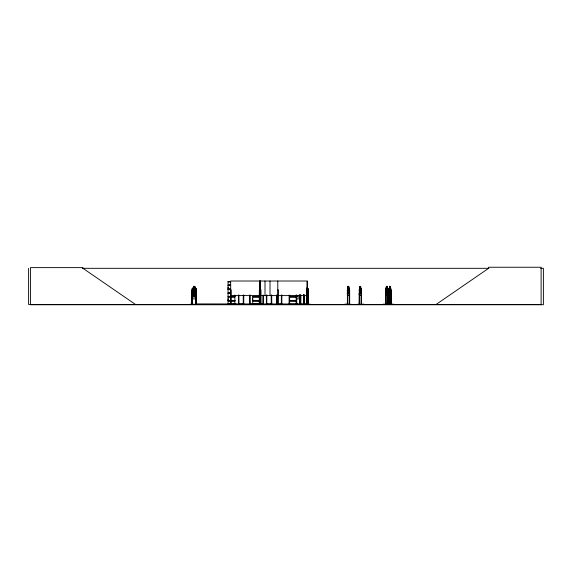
<?xml version="1.0" encoding="UTF-8"?>
<svg xmlns="http://www.w3.org/2000/svg" width="572" height="572" viewBox="0 0 572 572"><rect width="100%" height="100%" fill="white"/><g stroke="black" fill="none" stroke-linecap="round" stroke-linejoin="round"><path stroke-width="0.86" d="M234.885 300.4L228.064 300.4L228.071 298.727M230.595 288.932L228.064 288.932L228.071 287.258M259.073 300.4L252.71 300.4L252.717 298.727M252.695 304.44L262.92 304.375L262.905 295.138M310.124 304.168L294.666 304.375M289.704 304.311L289.704 303.918M349.192 295.374L349.185 288.145M349.492 293.593L349.249 295.374L347.49 295.374L347.554 288.145M361.061 295.374L361.382 293.593M387.73 293.586L387.494 295.316L385.828 295.316M387.809 293.593L387.509 295.374L385.807 295.374L385.585 293.593M388.803 293.593L389.082 295.374L390.783 295.374L390.948 293.586M390.783 295.374L391.026 293.593M344.844 304.411L352.08 304.447M344.859 304.175L352.109 304.411L344.859 304.375M383.176 304.175L393.629 304.175M192.571 288.202L192.156 288.81L192.149 297.082L192.614 298.87L195.817 298.87L196.246 288.774L195.724 288.145L194.83 288.145M195.817 298.87L196.289 297.082M307.629 295.316L308.208 293.593L307.7 295.374M300.143 298.87L300.7 297.082L300.178 298.87L296.568 298.87M190.169 304.175L197.933 304.404M300.772 304.411L300.779 295.016M297.576 304.411L289.711 304.304M347.562 288.202L347.311 304.447M359.438 288.145L359.152 304.447M385.514 304.418L385.585 288.781L386.365 288.145M385.871 288.145L385.585 288.781M388.838 304.447L388.803 288.781L389.582 288.145M388.881 288.81L389.096 288.202M228.714 304.404L236.2 304.175L228.071 304.211M231.109 304.411L231.117 303.918M297.082 296.296L297.554 296.46L298.112 295.295M238.309 304.404L238.36 303.918M260.367 304.404L260.339 303.918M266.237 304.404L266.287 303.918M299.885 295.638L299.127 297.075L297.705 297.075L296.94 295.638M192.235 292.299L192.642 291.699L195.788 291.699M193.565 291.699L192.878 292.292L192.878 295.638L193.565 297.075L194.838 297.075L195.517 295.638L195.517 292.292L194.838 291.699M436.107 304.447L488.617 268.311L488.617 267.246L541.119 267.246L541.119 304.447L28.6 304.447L28.6 268.311M234.098 304.411L234.191 303.918M276.39 304.411L276.519 295.016M236.207 304.404L228.042 304.44M82.282 268.311L488.888 268.311M540.719 268.311L543.4 268.311L543.4 304.754L30.445 304.754L30.445 267.625L82.954 267.625L82.954 268.311L135.457 304.447M228.056 281.546L230.595 281.538M230.587 281.681L228.056 281.667L228.071 284.913L230.595 284.913M228.071 281.882L230.595 281.882M228.013 285.142L230.58 285.142M228.013 285.349L230.58 285.349M230.595 285.585L228.064 285.585L228.064 288.932M193.45 286.35L194.873 286.35L194.823 288.202L195.51 288.803L195.51 292.149L194.823 293.586L193.536 293.586L192.85 292.149L192.85 288.803L193.536 288.202L193.493 286.35L193.45 288.145L192.514 288.145L192.113 288.781M348.72 286.35L349.056 292.149L348.691 293.586L348.019 293.586L347.99 286.35L348.77 286.35L348.77 288.145L349.242 288.145M387.087 286.35L386.307 286.35L385.971 288.803L386.336 293.586L387.008 293.586L387.373 292.149L387.008 286.408M389.525 286.35L390.304 286.35L390.283 288.202M193.5 286.408L194.823 286.408M348.019 286.408L348.748 286.408M359.902 286.408L360.632 286.408M386.336 286.408L387.065 286.408M389.553 286.408L390.283 286.408M348.141 286.708L348.57 286.708L348.141 287.308M306.692 288.145L307.686 288.145M347.497 288.145L348.048 288.145M359.38 288.145L359.931 288.145M360.603 288.145L361.382 288.774L361.318 304.447M387.037 288.145L387.787 288.803L387.737 304.447L387.716 303.918M390.254 288.145L391.005 288.803L390.955 304.447L390.933 303.918M192.535 288.202L195.746 288.202M306.642 288.202L307.664 288.202L308.158 288.803L308.158 304.447M347.511 288.202L349.227 288.202M359.395 288.202L361.111 288.202M385.828 288.202L387.544 288.202M389.046 288.202L390.762 288.202M196.246 288.774L196.139 304.447M308.172 288.774L307.65 288.145M349.442 288.774L349.421 304.447L349.492 303.918M361.325 288.774L361.068 288.145M228.013 289.167L230.58 289.167M228.013 289.375L230.58 289.375M230.595 289.611L228.064 289.611L228.064 292.835L230.595 292.75M193.515 289.84L194.923 289.84L194.923 291.634L195.803 291.634M193.565 289.904L194.873 289.904M196.16 289.875L195.66 289.875L195.66 291.584M230.673 289.875L231.174 289.875L231.224 304.447M259.831 289.875L259.338 289.875L259.28 304.447M259.945 289.875L260.281 304.447M260.489 289.875L260.982 289.875L261.039 304.447M277.799 289.875L278.292 289.875L278.235 304.447M306.957 289.875L306.456 289.875L306.456 304.447M347.311 289.875L347.533 304.447M359.18 289.875L359.552 289.875M385.628 289.875L385.85 304.447M388.846 289.875L389.217 289.875M359.137 290.476L361.325 290.476M193.558 291.634L192.585 291.634L192.149 292.278L192.192 297.082M196.246 292.271L195.767 291.634M230.587 292.843L227.999 292.928L230.595 293.007M230.587 293.15L228.056 293.136L228.071 296.375L234.885 296.375M228.071 293.343L230.595 293.343M196.21 293.593L195.738 295.374L192.499 295.374L192.078 293.593L192.542 295.374M347.268 293.593L347.547 295.374M192.535 295.316L195.746 295.316M347.511 295.316L349.227 295.316M359.395 295.316L361.111 295.316M389.046 295.316L390.762 295.316M361.132 295.374L359.366 295.374L359.18 293.586L359.43 295.374M230.68 295.595L259.831 295.595M260.489 295.595L306.957 295.595M252.71 296.375L259.073 296.375M289.718 296.375L296.539 296.375M228.013 296.611L234.928 296.611M252.667 296.611L259.116 296.611M289.675 296.611L296.589 296.611M228.013 296.818L234.928 296.818M252.667 296.818L259.116 296.818M289.675 296.818L296.589 296.818M234.885 297.047L228.064 297.047L228.064 300.4M259.073 297.047L252.71 297.047L252.71 300.4M289.718 297.047L296.539 297.047M289.718 300.4L296.539 300.4M228.013 300.629L234.928 300.629M252.667 300.629L259.116 300.629M289.675 300.629L296.589 300.629M228.013 300.836L234.928 300.836M252.667 300.836L259.116 300.836M289.675 300.836L296.589 300.836M234.885 301.072L228.064 301.072L228.064 304.304M259.073 301.072L252.71 301.072L252.71 304.304M289.718 301.072L296.539 301.072M191.877 303.918L192.471 303.918M307.7 303.918L308.315 303.918M347.268 303.918L347.726 303.918M349.227 303.918L349.692 303.918M359.13 303.918L359.595 303.918M361.59 303.918L361.147 304.447L361.168 289.875L361.54 289.875L361.568 304.447M385.585 303.918L386.043 303.918M387.544 303.918L387.988 304.447L387.959 289.875L387.587 289.875L387.566 304.447M388.803 303.918L389.26 303.918M390.762 303.918L391.205 304.447L391.176 289.875L390.805 289.875L390.783 304.447M238.967 304.068L243.222 304.068M250.207 304.068L262.92 304.175L252.717 304.211M266.895 304.068L271.235 304.147M277.07 304.068L281.324 304.068M289.754 304.175L297.604 304.175M363.985 304.175L356.728 304.404L363.992 304.404M263.477 304.375L263.456 303.918M306.899 303.918L307.1 304.411L307.057 303.997L195.61 303.918L195.617 304.447M271.772 304.147L271.7 295.016M259.924 304.404L259.945 281.016M255.005 303.918L255.141 304.411M299.542 304.411L299.564 295.016M299.37 304.411L299.406 303.918M260.846 304.411L260.925 303.918M195.746 291.699L196.203 292.292M298.648 295.295L299.213 296.46L299.664 296.296M307.028 304.375L306.957 281.016L230.68 281.016L230.68 304.447L230.616 303.918M296.146 297.075L296.639 298.813M296.096 297.082L296.596 298.87M389.189 292.149L389.553 293.586L390.226 293.586L390.59 292.149L390.226 286.408M192.235 297.075L192.642 298.813M388.881 293.586L389.096 295.316M385.664 293.586L385.864 295.374M262.92 304.375L262.963 303.918M389.582 286.35L389.239 304.447M387.037 286.35L387.065 288.202M386 295.016L386.021 304.447M385.8 289.875L385.75 304.447M363.971 304.447L356.749 304.447M361.418 303.918L361.39 304.447M359.552 295.016L359.573 304.447M349.671 304.447L349.642 289.875L349.27 289.875L349.249 304.447M348.048 286.35L348.069 288.202M347.683 303.918L347.704 304.447L347.683 295.016M347.433 303.918L347.433 304.447M308.315 304.447L308.265 289.875L307.75 289.875L307.707 304.447M308.079 303.918L308.093 304.447M307.936 303.918L307.922 304.447M307.858 289.875L307.815 304.447M307.543 304.447L307.386 288.803M307.486 281.016L307.486 304.447M306.399 303.918L306.406 304.447M305.991 303.997L305.991 304.447M304.254 295.016L304.304 304.447M304.147 295.016L304.068 304.447L303.975 295.016M303.868 295.016L303.918 304.447M303.739 295.016L303.789 304.447M303.632 303.918L303.696 304.447M303.568 295.016L303.525 304.447M303.46 295.016L303.417 304.447M300.679 295.016L300.615 304.447M300.6 303.918L300.6 304.447M300.429 303.918L300.443 304.447M300.264 295.016L300.314 304.447M300.214 303.918L300.214 304.447M299.971 295.016L300.014 304.447M299.864 295.016L299.864 304.447M299.456 295.016L299.456 304.447M296.682 298.448L296.732 304.447M296.582 295.016L296.632 304.447M296.518 303.918L296.503 304.447M296.332 303.918L296.346 304.447M296.217 303.918L296.267 304.447M296.167 295.016L296.167 304.447M289.647 295.138L289.589 304.447M289.21 303.918L289.21 304.447M289.153 295.138L289.096 304.447M281.932 303.918L281.932 304.447M281.874 295.016L281.817 304.447M281.438 303.918L281.438 304.447M281.381 295.016L281.324 304.447M278.349 303.918L278.378 304.447M277.856 303.918L277.856 304.447M277.799 281.016L277.756 304.447M277.313 303.997L277.313 304.447M277.07 303.918L277.07 304.447M277.012 295.016L277.012 304.447M276.576 303.918L276.576 304.447M274.782 304.447L272.529 304.447M271.643 303.918L271.643 304.447M271.207 295.016L271.235 304.447M271.149 303.918L271.149 304.447M270.013 281.016L270.013 295.595M266.895 303.918L266.895 304.447M266.838 295.016L266.781 304.447M266.345 295.016L266.402 304.447M265 281.016L265 295.595M263.399 295.138L263.342 304.447M261.197 303.997L261.197 304.447M260.489 281.016L260.546 304.447M260.138 289.875L260.131 304.447L260.096 281.016M259.831 281.016L259.774 304.447M259.395 303.918L259.395 304.447M259.159 303.918L259.159 304.447M259.116 303.918L259.102 304.447M259.009 303.918L258.944 304.447M258.701 303.918L258.766 304.447M258.615 303.918L258.658 304.447M254.876 303.918L254.89 304.447M254.647 303.918L254.726 304.447M254.554 303.918L254.511 304.447M254.497 303.918L254.454 304.447M250.15 295.016L250.207 304.447M249.657 295.016L249.714 304.447M249.599 303.918L249.599 304.447M243.829 303.918L243.829 304.447M243.772 295.016L243.715 304.447M243.336 303.918L243.336 304.447M243.279 295.016L243.222 304.447M238.91 295.016L238.967 304.447M238.853 303.918L238.853 304.447M238.417 295.016L238.417 304.447M234.863 295.016L234.863 304.447M234.827 304.447L234.742 303.918L234.699 304.447M234.506 303.918L234.491 304.447M234.377 304.447L234.363 303.918L234.291 304.447M231.267 303.997L231.353 304.447M230.995 303.997L230.995 304.447M230.495 303.918L230.43 304.447L230.416 303.918M230.23 303.918L230.216 304.447M230.101 303.918L230.087 304.447L230.066 303.918M196.039 289.875L196.067 304.447M195.96 303.918L195.982 304.447M195.781 289.875L195.788 304.447M195.66 298.448L195.738 304.447M194.787 286.408L194.787 288.202M192.471 304.447L192.428 289.875L191.927 289.875L191.927 304.447M192.306 289.875L192.349 304.447M192.249 303.918L192.228 304.447M192.113 303.918L192.128 304.447M192.049 289.875L191.956 304.447M195.445 296.41L195.009 296.46L194.258 294.73C193.872 297.512 192.013 296.589 193.965 294.337L193.114 292.292L194.237 293.929L195.395 292.285L194.53 294.351L195.445 296.41M360.939 292.149L360.575 293.586L359.902 293.586L359.538 288.803L359.931 286.35L360.653 286.35L360.939 292.149M194.594 286.708L193.765 286.708L193.765 287.308L194.594 287.308L194.594 286.708M360.453 286.708L360.024 287.308L360.453 286.708M386.887 286.708L386.457 287.308L386.887 286.708M390.104 286.708L389.675 287.308L390.104 286.708M194.823 288.803L193.536 288.803L193.536 292.149L194.823 292.149L194.823 288.803M348.691 288.803L348.019 288.803L348.019 292.149L348.691 292.149L348.691 288.803M360.575 288.803L359.902 288.803L359.902 292.149L360.575 292.149L360.575 288.803M387.008 288.803L386.336 288.803L386.336 292.149L387.008 292.149L387.008 288.803M390.226 288.803L389.553 288.803L389.553 292.149L390.226 292.149L390.226 288.803M194.609 290.204L193.786 290.204L193.786 290.798L194.609 290.798L194.609 290.204M194.838 292.292L193.565 292.292L193.565 295.638L194.838 295.638L194.838 292.292M389.067 304.447L389.046 289.875L389.017 304.447M359.402 304.447L359.38 289.875L359.352 304.447"/></g></svg>
